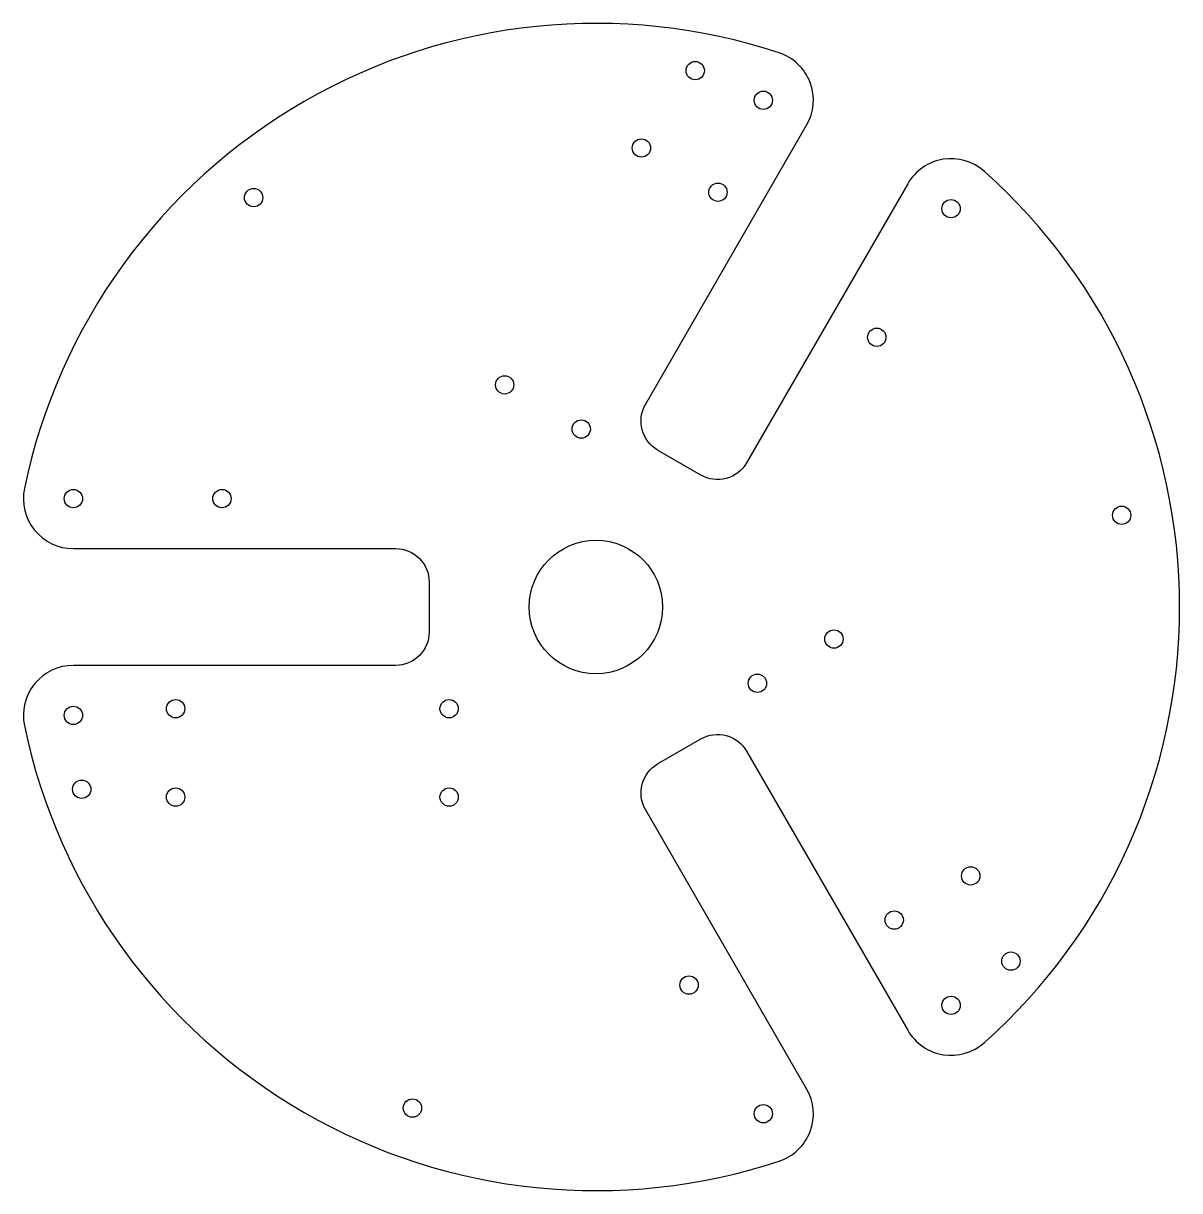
# Model space of a CAD drawing. Header units: millimetres. Extents: x -15 to 332, y -192 to 158.
import ezdxf

# ---------------------------------------------------------------- set-up
doc = ezdxf.new("R2010")
doc.units = ezdxf.units.MM

msp = doc.modelspace()

# ---------------------------------------------------------------- linework, layer by layer
msp.add_lwpolyline([(219.84, 126.93, 0.475475), (211.56, 148.67, 0.448162), (-14.69, 18.05, 0.475475), (0, 0), (96.66, 0, -0.414214), (106.66, -10), (106.66, -25, -0.414214), (96.66, -35), (0, -35, 0.475475), (-14.69, -53.05, 0.448162), (211.56, -183.67, 0.475475), (219.84, -161.93), (171.51, -78.21, -0.414214), (175.17, -64.55), (188.16, -57.05, -0.414214), (201.82, -60.71), (250.15, -144.43, 0.475475), (273.12, -148.12, 0.448162), (273.12, 113.12, 0.475475), (250.15, 109.43), (201.82, 25.71, -0.414214), (188.16, 22.05), (175.17, 29.55, -0.414214), (171.51, 43.21)], format="xyb", close=True)
for centre, radius in [((186.42, 143.33), 2.75), ((206.85, 134.43), 2.75), ((170.3, 120.12), 2.75), ((193.25, 106.87), 2.75), ((54.04, 105.26), 2.75), ((263.14, 101.93), 2.75), ((240.87, 63.36), 2.75), ((129.3, 49.11), 2.75), ((152.25, 35.86), 2.75), ((0, 15), 2.75), ((44.54, 15), 2.75), ((314.28, 9.99), 2.75), ((156.66, -17.5), 20), ((228.03, -27.11), 2.75), ((205.08, -40.36), 2.75), ((30.66, -48), 2.75), ((112.66, -48), 2.75), ((0, -50), 2.75), ((2.5, -72.15), 2.75), ((30.66, -74.5), 2.75), ((112.66, -74.5), 2.75), ((269.03, -98.12), 2.75), ((246.08, -111.37), 2.75), ((281.07, -123.69), 2.75), ((184.58, -130.86), 2.75), ((263.14, -136.93), 2.75), ((101.66, -167.75), 2.75), ((206.85, -169.43), 2.75)]:
    msp.add_circle(centre, radius)

doc.saveas('drawing.dxf')
